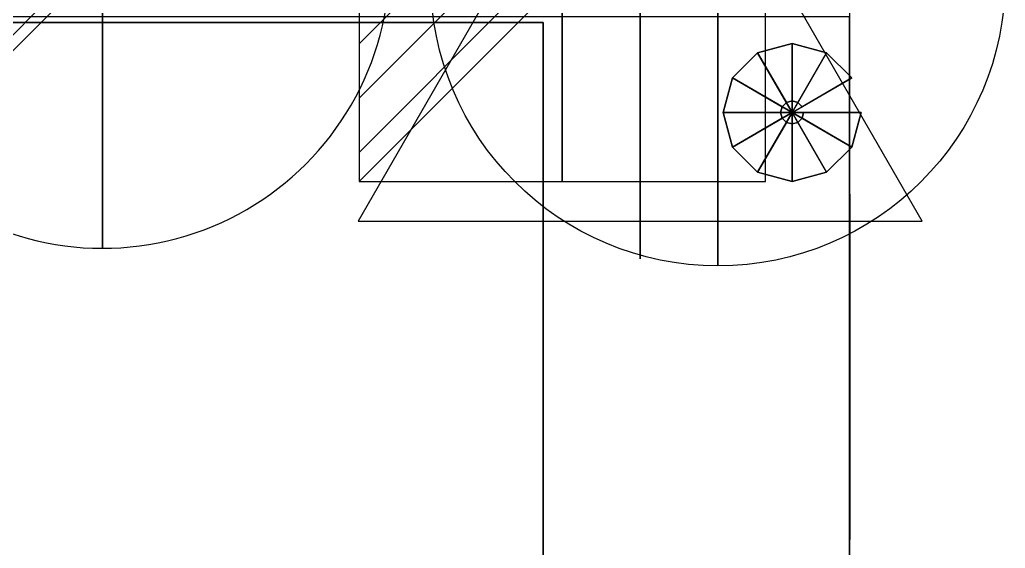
# Model space of a CAD drawing. Extents: x -9 to 501, y -818 to 1.
# Drawn here: x 243.4 to 500.6, y -278.6 to -140.8 of the extents above; entities that cross this region are included whole.
import ezdxf

# ---------------------------------------------------------------- set-up
doc = ezdxf.new("R2010")
doc.units = 0
for name, color, linetype in [('PQ_200_2D', 1, 'Continuous'), ('PQ_200_3D', 1, 'Continuous'), ('PQ_204_2D', 7, 'Continuous'), ('PQ_204_3D', 7, 'Continuous'), ('PQ_CON_COLDWATER_INT', 7, 'Continuous'), ('PQ_CON_DRAIN_INT', 7, 'Continuous'), ('PQ_CON_ELECTRICITY_INT', 7, 'Continuous'), ('PQ_CON_STEAM_INT', 7, 'Continuous')]:
    doc.layers.add(name, color=color, linetype=linetype)

# ---------------------------------------------------------------- blocks, each defined once
blk = doc.blocks.new('COLDWATER')
blk.add_circle((0, 0), 3)
at = {"extrusion": (-1, 0, 0)}
blk.add_circle((0, 0), 3, dxfattribs=at)
at = {"extrusion": (0, -1, 0)}
blk.add_circle((0, 0), 3, dxfattribs=at)
blk = doc.blocks.new('*X1')
at = {"color": 0}
for p, q in [((313.993, 2209.039), (321.505, 2216.552)), ((314.108, 2207.74), (322.804, 2216.436)), ((314.158, 2210.619), (319.926, 2216.386)), ((314.399, 2206.617), (323.928, 2216.145)), ((314.821, 2205.625), (324.919, 2215.723)), ((315.101, 2212.976), (317.568, 2215.443)), ((315.354, 2204.743), (325.801, 2215.191)), ((315.985, 2203.96), (326.584, 2214.559))]:
    blk.add_line(p, q, dxfattribs=at)
blk = doc.blocks.new('DRAIN')
blk.add_line((-2.121, -2.121), (2.121, 2.121))
at = {"extrusion": (-1, 0, 0)}
blk.add_line((0, 2.121, -2.121), (0, -2.121, 2.121), dxfattribs=at)
at = {"extrusion": (0, -1, 0)}
blk.add_line((-2.121, 0, -2.121), (2.121, 0, 2.121), dxfattribs=at)
at = {"extrusion": (-1, 0, 0)}
for start, end in [(45, 225), (225, 45)]:
    blk.add_arc((0, 0), 3, start, end, dxfattribs=at)
for start, end in [(45, 225), (225, 45)]:
    blk.add_arc((0, 0), 3, start, end)
at = {"extrusion": (0, -1, 0)}
for start, end in [(45, 225), (225, 45)]:
    blk.add_arc((0, 0), 3, start, end, dxfattribs=at)
at = {"xscale": 0.4000000000000909, "yscale": 0.3999999999999773, "zscale": 0.3999999999999999}
blk.add_blockref('*X1', (-128.597, -883.621), dxfattribs=at)
at = {"extrusion": (-1, 0, 0), "xscale": 0.3999999999999773, "yscale": 0.3999999999999999, "zscale": 0.4000000000000909}
blk.add_blockref('*X1', (-128.597, -883.621), dxfattribs=at)
at = {"extrusion": (0, -1, 0), "xscale": 0.4000000000000909, "yscale": 0.3999999999999999, "zscale": 0.3999999999999773}
blk.add_blockref('*X1', (-128.597, -883.621), dxfattribs=at)
blk = doc.blocks.new('STEAM')
at = {"extrusion": (-1, 0, 0)}
blk.add_lwpolyline([(-0.018, 2.563), (-2.963, -2.537), (2.926, -2.537)], close=True, dxfattribs=at)
at = {"elevation": 0.013}
blk.add_lwpolyline([(0, 2.568), (-2.944, -2.532), (2.944, -2.532)], close=True, dxfattribs=at)
at = {"extrusion": (0, -1, 0), "elevation": -0.018}
blk.add_lwpolyline([(0, 2.563), (-2.944, -2.537), (2.944, -2.537)], close=True, dxfattribs=at)
blk = doc.blocks.new('*X6')
at = {"color": 0}
for p, q in [((286.774344, 2204.447934), (296.618251, 2214.291842)), ((286.774344, 2205.862148), (295.204037, 2214.291842)), ((286.774344, 2207.276361), (293.789824, 2214.291842)), ((286.774344, 2208.690575), (292.37561, 2214.291842)), ((286.774344, 2210.104788), (290.961397, 2214.291842)), ((286.774344, 2211.519002), (289.547183, 2214.291842)), ((286.774344, 2212.933216), (288.13297, 2214.291842))]:
    blk.add_line(p, q, dxfattribs=at)
blk = doc.blocks.new('ELECTRICITY')
for p, q in [((2.121, 2.121), (-2.121, 2.121)), ((-2.121, 2.121), (-2.121, -2.121)), ((-2.121, -2.121), (2.121, 2.121)), ((2.121, -2.121), (2.121, 2.121)), ((-2.121, -2.121), (2.121, -2.121))]:
    blk.add_line(p, q)
at = {"extrusion": (-1, 0, 0)}
for p, q in [((0, -2.121, 2.121), (0, 2.121, 2.121)), ((0, 2.121, -2.121), (0, -2.121, -2.121)), ((0, 2.121, 2.121), (0, 2.121, -2.121)), ((0, 2.121, -2.121), (0, -2.121, 2.121)), ((0, -2.121, -2.121), (0, -2.121, 2.121))]:
    blk.add_line(p, q, dxfattribs=at)
at = {"extrusion": (0, -1, 0)}
for p, q in [((2.121, 0, 2.121), (-2.121, 0, 2.121)), ((-2.121, 0, -2.121), (2.121, 0, -2.121)), ((-2.121, 0, 2.121), (-2.121, 0, -2.121)), ((-2.121, 0, -2.121), (2.121, 0, 2.121)), ((2.121, 0, -2.121), (2.121, 0, 2.121))]:
    blk.add_line(p, q, dxfattribs=at)
at = {"xscale": 0.4000000000000909, "yscale": 0.3999999999999773, "zscale": 0.3999999999999986}
blk.add_blockref('*X6', (-116.831, -883.595), dxfattribs=at)
at = {"extrusion": (-1, 0, 0), "xscale": 0.3999999999999773, "yscale": 0.3999999999999986, "zscale": 0.4000000000000909}
blk.add_blockref('*X6', (-116.831, -883.595), dxfattribs=at)
at = {"extrusion": (0, -1, 0), "xscale": 0.4000000000000909, "yscale": 0.3999999999999986, "zscale": 0.3999999999999773}
blk.add_blockref('*X6', (-116.831, -883.595), dxfattribs=at)

msp = doc.modelspace()

# ---------------------------------------------------------------- linework, layer by layer
at = {"layer": 'PQ_200_2D'}
msp.add_lwpolyline([(0, -130), (460, -130), (460, -810), (0, -810)], close=True, dxfattribs=at)
at = {"layer": 'PQ_200_3D'}
for points in [[(0, -130, 1170), (460, -130, 1170), (460, -810, 1170), (0, -810, 1170)], [(0, -140, 20), (460, -140, 20), (460, -800, 20), (0, -800, 20)], [(460, -140, 20), (460, -800, 20), (460, -800, 770), (460, -140, 770)]]:
    msp.add_3dface(points, dxfattribs=at)
for points, invisible_edges in [([(460, -810, 785), (460, -130, 785), (460, -130, 1170), (460, -810, 1170)], 1), ([(460, -140, 770), (460, -140, 785), (460, -800, 785), (460, -800, 770)], 2)]:
    msp.add_3dface(points, dxfattribs=dict(at, invisible_edges=invisible_edges))
at = {"layer": 'PQ_204_2D'}
msp.add_lwpolyline([(380, -141.5), (10, -141.5), (10, -798.5), (380, -798.5)], close=True, dxfattribs=at)
at = {"layer": 'PQ_204_3D', "extrusion": (-1, 0, 0)}
for p, q in [((460.1, -186.32, 737.44), (460.1, -276.32, 737.44)), ((460.1, -186.32, 727.44), (460.1, -276.32, 727.44)), ((460.1, -186.32, 717.44), (460.1, -276.32, 717.44)), ((460.1, -186.32, 707.44), (460.1, -276.32, 707.44)), ((460.1, -186.32, 697.44), (460.1, -276.32, 697.44)), ((460.1, -186.32, 687.44), (460.1, -276.32, 687.44)), ((460.1, -186.32, 677.44), (460.1, -276.32, 677.44)), ((460.1, -186.32, 667.44), (460.1, -276.32, 667.44)), ((460.1, -186.32, 657.44), (460.1, -276.32, 657.44)), ((460.1, -186.32, 647.44), (460.1, -276.32, 647.44)), ((460.1, -186.32, 637.44), (460.1, -276.32, 637.44)), ((460.1, -186.32, 627.44), (460.1, -276.32, 627.44)), ((460.1, -186.32, 617.44), (460.1, -276.32, 617.44)), ((460.1, -186.32, 607.44), (460.1, -276.32, 607.44)), ((460.1, -186.32, 597.44), (460.1, -276.32, 597.44)), ((460.1, -186.32, 587.44), (460.1, -276.32, 587.44)), ((460.1, -186.32, 577.44), (460.1, -276.32, 577.44)), ((460.1, -186.32, 567.44), (460.1, -276.32, 567.44)), ((460.1, -186.32, 557.44), (460.1, -276.32, 557.44))]:
    msp.add_line(p, q, dxfattribs=at)
at = {"layer": 'PQ_204_3D', "extrusion": (-1, 0, 0), "elevation": -460.1}
msp.add_lwpolyline([(186.32, 747.44), (276.32, 747.44), (276.32, 547.44), (186.32, 547.44)], close=True, dxfattribs=at)

# ---------------------------------------------------------------- block references
at = {"layer": 'PQ_CON_COLDWATER_INT', "xscale": 25, "yscale": 25, "zscale": 25}
msp.add_blockref('COLDWATER', (425.64, -130), dxfattribs=at)
at = {"layer": 'PQ_CON_DRAIN_INT', "xscale": 25, "yscale": 25, "zscale": 25}
msp.add_blockref('DRAIN', (265.04, -125.42), dxfattribs=at)
at = {"layer": 'PQ_CON_ELECTRICITY_INT', "xscale": 25, "yscale": 25, "zscale": 25}
msp.add_blockref('ELECTRICITY', (385, -130), dxfattribs=at)
at = {"layer": 'PQ_CON_STEAM_INT', "xscale": 25, "yscale": 25, "zscale": 25}
msp.add_blockref('STEAM', (405.32, -130), dxfattribs=at)

# ---------------------------------------------------------------- meshes
at = {"layer": 'PQ_200_3D'}
mesh = msp.add_polyface(dxfattribs=at)
corners = [(10, -798.5, 1170), (380, -798.5, 1170), (380, -141.5, 1170), (10, -141.5, 1170), (10, -798.5, 1180), (380, -798.5, 1180), (380, -141.5, 1180), (10, -141.5, 1180)]
mesh.append_faces([[corners[k] for k in face] for face in [(0, 3, 2, 1), (4, 5, 6, 7), (0, 1, 5, 4), (3, 7, 6, 2), (0, 4, 7, 3), (1, 2, 6, 5)]])
at = {"layer": 'PQ_204_3D'}
mesh = msp.add_polymesh((12, 6), dxfattribs=dict(at, m_close=True))
for k, corner in enumerate([(445, -165, 20), (448, -165, 20), (448, -165, 12), (463, -165, 5), (463, -165), (445, -165), (445, -165, 20), (447.6, -166.5, 20), (447.6, -166.5, 12), (460.59, -174, 5), (460.59, -174), (445, -165), (445, -165, 20), (446.5, -167.6, 20), (446.5, -167.6, 12), (454, -180.59, 5), (454, -180.59), (445, -165), (445, -165, 20), (445, -168, 20), (445, -168, 12), (445, -183, 5), (445, -183), (445, -165), (445, -165, 20), (443.5, -167.6, 20), (443.5, -167.6, 12), (436, -180.59, 5), (436, -180.59), (445, -165), (445, -165, 20), (442.4, -166.5, 20), (442.4, -166.5, 12), (429.41, -174, 5), (429.41, -174), (445, -165), (445, -165, 20), (442, -165, 20), (442, -165, 12), (427, -165, 5), (427, -165), (445, -165), (445, -165, 20), (442.4, -163.5, 20), (442.4, -163.5, 12), (429.41, -156, 5), (429.41, -156), (445, -165), (445, -165, 20), (443.5, -162.4, 20), (443.5, -162.4, 12), (436, -149.41, 5), (436, -149.41), (445, -165), (445, -165, 20), (445, -162, 20), (445, -162, 12), (445, -147, 5), (445, -147), (445, -165), (445, -165, 20), (446.5, -162.4, 20), (446.5, -162.4, 12), (454, -149.41, 5), (454, -149.41), (445, -165), (445, -165, 20), (447.6, -163.5, 20), (447.6, -163.5, 12), (460.59, -156, 5), (460.59, -156), (445, -165)]):
    mesh.set_mesh_vertex(divmod(k, 6), corner)

doc.saveas('drawing.dxf')
